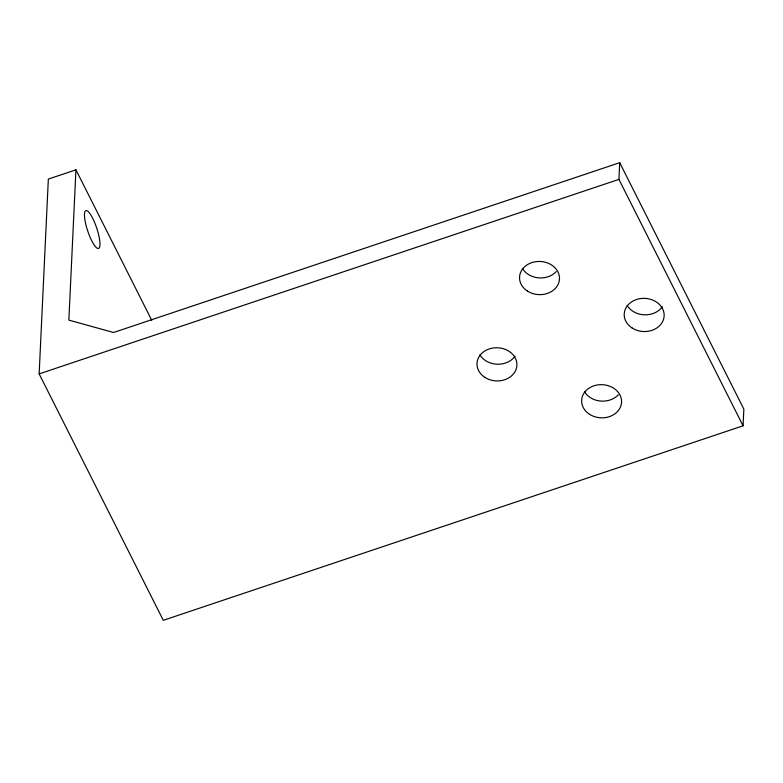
<?xml version="1.0" encoding="UTF-8"?>
<svg xmlns="http://www.w3.org/2000/svg" width="783" height="783" viewBox="0 0 783 783"><rect width="100%" height="100%" fill="white"/><g stroke="black" fill="none" stroke-linecap="round" stroke-linejoin="round"><path stroke-width="1.17" d="M75.941 169.823L68.855 320.11L113.555 332.501L619.705 162.688L743.85 409.108L743.067 425.805L163.295 620.312L39.15 373.892L48.34 179.092L75.941 169.823L151.745 320.296M743.067 425.805L618.922 179.385L619.705 162.688M39.15 373.892L618.922 179.385M662.33 306.701A19.976 16.58 2.7 0 1 644.438 314.825A19.976 16.58 2.7 0 1 627.105 305.409M556.233 271.593A19.976 16.58 2.7 0 1 522.447 268.51M515.087 356.108A19.976 16.58 2.7 0 1 497.195 364.222A19.976 16.58 2.7 0 1 479.862 354.807M618.306 394.798A19.976 16.58 2.7 0 1 584.519 391.715M632.116 327.989A19.976 16.58 2.7 0 0 664.004 317.301A19.976 16.58 2.7 0 0 636.422 299.546A19.976 16.58 2.7 0 0 632.116 327.989M527.458 291.09A19.976 16.58 2.7 0 0 559.346 280.392A19.976 16.58 2.7 0 0 531.765 262.638A19.976 16.58 2.7 0 0 527.458 291.09M484.873 377.386A19.976 16.58 2.7 0 0 516.76 366.698A19.976 16.58 2.7 0 0 489.179 348.944A19.976 16.58 2.7 0 0 484.873 377.386M589.53 414.295A19.976 16.58 2.7 0 0 621.418 403.597A19.976 16.58 2.7 0 0 593.837 385.843A19.976 16.58 2.7 0 0 589.53 414.295M84.593 217.527A19.976 4.727 71.5 0 0 97.337 248.289A19.976 4.727 71.5 0 0 94.733 222.763A19.976 4.727 71.5 0 0 84.593 217.527"/></g></svg>
